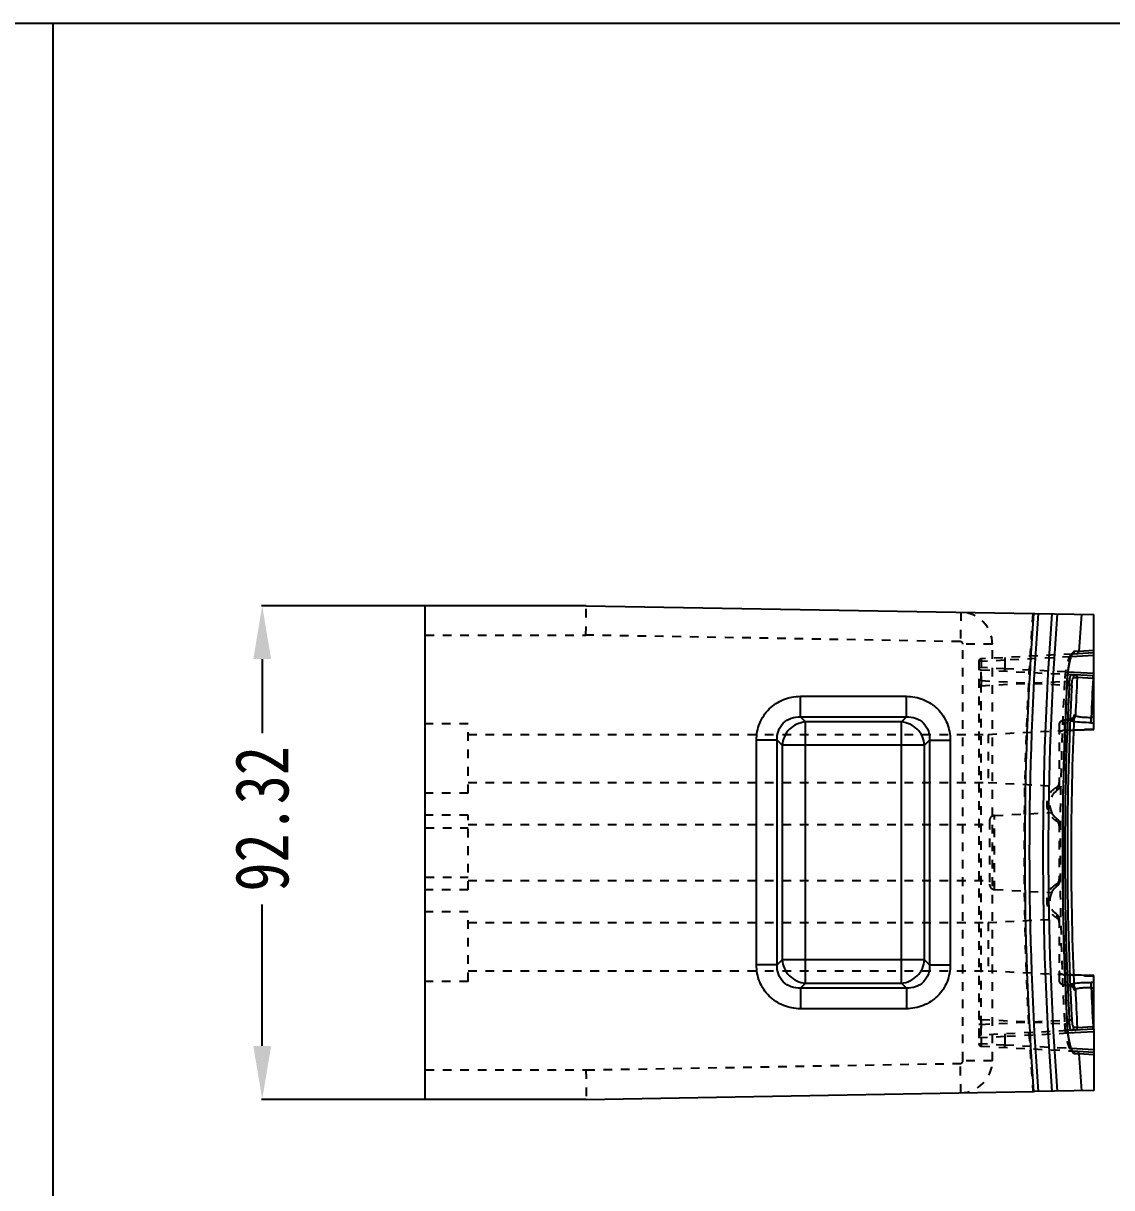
# Model space of a CAD drawing. Header units: millimetres. Extents: x 1147 to 12155, y -6137 to -4403.
# Drawn here: x 9611.9 to 9815.5, y -5195.6 to -4977.8 of the extents above; entities that cross this region are included whole.
import ezdxf

# ---------------------------------------------------------------- set-up
doc = ezdxf.new("R2010")
doc.units = ezdxf.units.MM
doc.header["$LTSCALE"] = 16.335
doc.header["$PDMODE"] = 3
doc.header["$PDSIZE"] = 0.3125
doc.linetypes.add('HIDDEN', pattern=[0.2, 0.1, -0.1])
doc.layers.get('0').update_dxf_attribs({"linetype": 'CONTINUOUS'})
doc.layers.get('Defpoints').update_dxf_attribs({"linetype": 'CONTINUOUS'})
doc.layers.add('DEFAULT_2', color=8, linetype='HIDDEN')
doc.styles.get("Standard").update_dxf_attribs({"font": 'txt', "width": 0.8})
doc.dimstyles.new('STANDARD$0', dxfattribs={"dimscale": 2, "dimtxt": 3, "dimasz": 3, "dimexe": 1.25, "dimexo": 0.625, "dimgap": 0.5, "dimtad": 0, "dimdsep": 46, "dimlunit": 6, "dimtxsty": 'Standard', "dimblk": 'CLOSEDBLANK', "dimcen": 0, "dimclrt": 2, "dimazin": 2, "dimtfac": 2, "dimtmove": 1, "dimatfit": 3, "dimfxl": 0, "dimtolj": 1, "dimtzin": 0, "dimarcsym": 0})

# ---------------------------------------------------------------- blocks, each defined once
blk = doc.blocks.new('*D1040')
at = {"color": 4, "lineweight": -2}
for p, q in [((9687.04, -5086.73), (9656.46, -5086.73)), ((9656.58, -5096.73), (9656.58, -5110.59)), ((9656.58, -5169.05), (9656.58, -5142.59)), ((9687.04, -5179.05), (9656.46, -5179.05))]:
    blk.add_line(p, q, dxfattribs=at)
at = {"color": 4}
for points in [[(9654.92, -5096.73), (9658.25, -5096.73), (9656.58, -5086.73)], [(9654.92, -5169.05), (9658.25, -5169.05), (9656.58, -5179.05)]]:
    blk.add_solid(points, dxfattribs=at)
at = {"layer": 'Defpoints', "color": 0}
for p in [(9687.1, -5086.73), (9656.58, -5179.05), (9687.1, -5179.05)]:
    blk.add_point(p, dxfattribs=at)
at = {"color": 6, "insert": (9656.58, -5126.59), "char_height": 10, "attachment_point": 5, "rotation": 90}
blk.add_mtext('\\A1;92.32', dxfattribs=at)

msp = doc.modelspace()

# ---------------------------------------------------------------- linework, layer by layer
msp.add_line((9617.428, -4977.81), (9617.428, -5544.438))
at = {"color": 7, "linetype": 'Continuous'}
for p, q in [((9687.101, -5179.051), (9687.101, -5086.731)), ((9717.206, -5086.731), (9687.101, -5086.731)), ((9717.206, -5086.731), (9800.908, -5088.192)), ((9801.167, -5088.197), (9812.201, -5088.389)), ((9812.201, -5109.879), (9812.201, -5088.389)), ((9812.201, -5095.564), (9808.202, -5095.773)), ((9809.371, -5095.265), (9808.556, -5095.308)), ((9809.371, -5095.265), (9812.201, -5095.063)), ((9812.201, -5096.064), (9807.932, -5096.287)), ((9812.201, -5099.834), (9807.284, -5099.576)), ((9807.341, -5099.079), (9812.201, -5099.334)), ((9812.038, -5100.329), (9812.064, -5099.827)), ((9807.154, -5101.578), (9807.587, -5101.6)), ((9807.178, -5100.899), (9807.169, -5100.899)), ((9808.431, -5100.141), (9809.081, -5100.175)), ((9812.038, -5100.329), (9809.081, -5100.175)), ((9812.038, -5100.329), (9812.201, -5100.337)), ((9757.273, -5107.54), (9757.273, -5103.677)), ((9757.273, -5103.677), (9777.105, -5103.677)), ((9777.105, -5107.54), (9777.105, -5103.677)), ((9757.273, -5107.54), (9758.211, -5108.478)), ((9757.273, -5107.54), (9777.105, -5107.54)), ((9758.211, -5157.304), (9758.211, -5108.478)), ((9776.168, -5108.478), (9758.211, -5108.478)), ((9777.105, -5107.54), (9776.168, -5108.478)), ((9776.168, -5157.304), (9776.168, -5108.478)), ((9808.491, -5107.099), (9808.734, -5107.256)), ((9811.682, -5108.611), (9811.682, -5107.613)), ((9812.201, -5107.613), (9811.682, -5107.613)), ((9811.682, -5108.611), (9812.201, -5108.611)), ((9749.063, -5153.896), (9749.063, -5111.887)), ((9752.927, -5111.887), (9749.063, -5111.887)), ((9752.927, -5153.896), (9752.927, -5111.887)), ((9752.927, -5111.887), (9753.864, -5112.825)), ((9753.864, -5112.825), (9753.864, -5152.958)), ((9780.514, -5112.825), (9753.864, -5112.825)), ((9781.452, -5111.887), (9780.514, -5112.825)), ((9780.514, -5152.958), (9780.514, -5112.825)), ((9781.452, -5111.887), (9781.452, -5153.896)), ((9781.452, -5111.887), (9785.316, -5111.887)), ((9785.316, -5111.887), (9785.316, -5153.896)), ((9752.927, -5153.896), (9749.063, -5153.896)), ((9752.927, -5153.896), (9753.864, -5152.958)), ((9780.514, -5152.958), (9753.864, -5152.958)), ((9781.452, -5153.896), (9780.514, -5152.958)), ((9781.452, -5153.896), (9785.316, -5153.896)), ((9812.201, -5165.949), (9812.201, -5155.903)), ((9757.273, -5158.242), (9758.211, -5157.304)), ((9757.273, -5158.242), (9757.273, -5162.106)), ((9777.105, -5158.242), (9757.273, -5158.242)), ((9758.211, -5157.304), (9776.168, -5157.304)), ((9777.105, -5158.242), (9776.168, -5157.304)), ((9777.105, -5158.242), (9777.105, -5162.106)), ((9808.734, -5158.526), (9808.491, -5158.684)), ((9811.682, -5158.169), (9811.682, -5157.171)), ((9812.201, -5157.171), (9811.682, -5157.171)), ((9811.682, -5158.169), (9812.201, -5158.169)), ((9777.105, -5162.106), (9757.273, -5162.106)), ((9807.154, -5164.205), (9807.587, -5164.182)), ((9807.178, -5164.884), (9807.169, -5164.884)), ((9812.201, -5165.949), (9807.283, -5166.206)), ((9812.201, -5166.449), (9807.341, -5166.703)), ((9809.081, -5165.607), (9808.431, -5165.641)), ((9809.081, -5165.607), (9812.038, -5165.454)), ((9812.201, -5165.445), (9812.038, -5165.454)), ((9812.064, -5165.956), (9812.038, -5165.454)), ((9812.201, -5166.257), (9812.201, -5177.393)), ((9807.933, -5169.495), (9812.201, -5169.719)), ((9808.185, -5170.009), (9812.201, -5170.219)), ((9808.556, -5170.475), (9809.371, -5170.517)), ((9812.201, -5170.72), (9809.371, -5170.517)), ((9717.206, -5179.051), (9800.908, -5177.59)), ((9812.201, -5177.393), (9801.167, -5177.586)), ((9717.206, -5179.051), (9687.101, -5179.051))]:
    msp.add_line(p, q, dxfattribs=at)
msp.add_lwpolyline([(9111.604, -4977.81), (10322.325, -4977.81), (10322.325, -5544.438), (9111.604, -5544.438)], close=True)
for points in [[(9807.178, -5100.899), (9807.185, -5100.783), (9807.262, -5099.773), (9807.369, -5098.835), (9807.499, -5097.997), (9807.645, -5097.279), (9807.797, -5096.69), (9807.948, -5096.239), (9808.086, -5095.929)], [(9808.086, -5095.929), (9808.189, -5095.767), (9808.201, -5095.753)], [(9807.178, -5164.884), (9806.43, -5143.882), (9806.429, -5121.974), (9807.178, -5100.899)], [(9808.09, -5169.86), (9807.954, -5169.557), (9807.803, -5169.113), (9807.652, -5168.534), (9807.506, -5167.825), (9807.376, -5166.997), (9807.267, -5166.07), (9807.189, -5165.069), (9807.178, -5164.884)], [(9808.193, -5170.03), (9808.203, -5170.035), (9808.191, -5170.018), (9808.09, -5169.86)]]:
    msp.add_lwpolyline(points, dxfattribs=at)
for centre, radius, start, end in [((10404.301, -5132.891), 605.047, 175.763308, 184.236692), ((10404.301, -5132.891), 604.186, 175.758693, 184.241307), ((10404.301, -5132.891), 601.639, 175.744953, 184.255047), ((10404.301, -5132.891), 600.652, 175.739599, 184.260401), ((10404.301, -5132.891), 596.119, 175.71478, 176.381194), ((10410.401, -5132.891), 604.08, 176.963826, 183.036172), ((10398.342, -5132.891), 591.582, 176.968016, 183.031985), ((10398.341, -5132.891), 591.115, 176.968124, 183.031864), ((10404.301, -5132.891), 596.119, 176.854001, 177.535323), ((10404.301, -5132.891), 593.158, 176.853071, 177.557544), ((10404.301, -5132.891), 596.368, 177.521238, 182.478762), ((10404.301, -5132.891), 596.119, 182.464677, 183.145999), ((10404.301, -5132.891), 593.158, 182.442456, 183.146929), ((10404.301, -5132.891), 596.119, 183.618806, 184.28522)]:
    msp.add_arc(centre, radius, start, end, dxfattribs=at)
for points, knots in [([(9808.313, -5095.456), (9808.29, -5095.482), (9808.19, -5095.612), (9808.114, -5095.759), (9808.06, -5095.878)], [0, 0, 0, 0, 0.2080836, 1, 1, 1, 1]), ([(9808.09, -5095.779), (9808.168, -5095.775), (9808.327, -5095.727), (9808.444, -5095.608), (9808.485, -5095.539)], [0, 0, 0, 0, 0.491662, 1, 1, 1, 1]), ([(9808.556, -5095.308), (9808.536, -5095.309), (9808.44, -5095.329), (9808.363, -5095.399), (9808.313, -5095.456)], [0, 0, 0, 0, 0.2099883, 1, 1, 1, 1]), ([(9808.485, -5095.539), (9808.495, -5095.522), (9808.533, -5095.45), (9808.553, -5095.369), (9808.556, -5095.308)], [0, 0, 0, 0, 0.2432095, 1, 1, 1, 1]), ([(9808.905, -5095.736), (9809.023, -5095.73), (9809.263, -5095.622), (9809.364, -5095.383), (9809.371, -5095.265)], [0, 0, 0, 0, 0.5022883, 1, 1, 1, 1]), ([(9808.06, -5095.878), (9807.933, -5096.156), (9807.717, -5096.838), (9807.47, -5098.001), (9807.277, -5099.388), (9807.196, -5100.38), (9807.169, -5100.895)], [0, 0, 0, 0, 0.1793476, 0.4170713, 0.697268, 1, 1, 1, 1]), ([(9807.587, -5101.6), (9807.601, -5101.343), (9807.638, -5100.868), (9807.714, -5100.313), (9807.789, -5099.957), (9807.845, -5099.775), (9807.89, -5099.663), (9807.943, -5099.611), (9807.964, -5099.612)], [0, 0, 0, 0, 0.3765855, 0.6945671, 0.8166197, 0.9086773, 0.9685999, 1, 1, 1, 1]), ([(9807.964, -5099.612), (9808.09, -5099.619), (9808.349, -5099.742), (9808.438, -5100.013), (9808.431, -5100.141)], [0, 0, 0, 0, 0.4967133, 1, 1, 1, 1]), ([(9808.614, -5099.646), (9808.741, -5099.653), (9808.999, -5099.776), (9809.088, -5100.047), (9809.081, -5100.175)], [0, 0, 0, 0, 0.4967176, 1, 1, 1, 1]), ([(9807.587, -5101.6), (9807.642, -5101.603), (9807.797, -5101.612), (9807.953, -5101.619), (9808.054, -5101.626)], [0, 0, 0, 0, 0.3486116, 1, 1, 1, 1]), ([(9808.054, -5101.626), (9808.064, -5101.432), (9808.097, -5101.074), (9808.168, -5100.659), (9808.248, -5100.39), (9808.307, -5100.247), (9808.378, -5100.142), (9808.431, -5100.141)], [0, 0, 0, 0, 0.3719411, 0.6859985, 0.8069, 0.8990414, 1, 1, 1, 1]), ([(9749.063, -5111.887), (9749.063, -5110.816), (9749.465, -5108.649), (9751.278, -5105.892), (9754.035, -5104.079), (9756.202, -5103.677), (9757.273, -5103.677)], [0, 0, 0, 0, 0.2500667, 0.4999766, 0.749904, 1, 1, 1, 1]), ([(9777.105, -5103.677), (9778.177, -5103.677), (9780.343, -5104.079), (9783.101, -5105.891), (9784.913, -5108.649), (9785.316, -5110.816), (9785.316, -5111.887)], [0, 0, 0, 0, 0.2500667, 0.4999766, 0.749904, 1, 1, 1, 1]), ([(9752.927, -5111.887), (9752.896, -5111.312), (9753.04, -5110.129), (9753.981, -5108.595), (9755.515, -5107.654), (9756.698, -5107.51), (9757.273, -5107.54)], [0, 0, 0, 0, 0.2489164, 0.499972, 0.7510509, 1, 1, 1, 1]), ([(9758.211, -5108.478), (9757.662, -5108.515), (9756.559, -5108.802), (9755.166, -5109.78), (9754.188, -5111.173), (9753.901, -5112.276), (9753.864, -5112.825)], [0, 0, 0, 0, 0.2480086, 0.5, 0.7519914, 1, 1, 1, 1]), ([(9780.514, -5112.825), (9780.477, -5112.276), (9780.191, -5111.173), (9779.213, -5109.78), (9777.819, -5108.802), (9776.717, -5108.515), (9776.168, -5108.478)], [0, 0, 0, 0, 0.2480086, 0.5, 0.7519914, 1, 1, 1, 1]), ([(9777.105, -5107.54), (9777.681, -5107.51), (9778.863, -5107.654), (9780.398, -5108.595), (9781.338, -5110.129), (9781.482, -5111.312), (9781.452, -5111.887)], [0, 0, 0, 0, 0.2489164, 0.499972, 0.7510509, 1, 1, 1, 1]), ([(9811.682, -5108.611), (9811.07, -5108.611), (9809.98, -5108.58), (9808.891, -5108.486), (9808.42, -5108.405)], [0, 0, 0, 0, 0.5619288, 1, 1, 1, 1]), ([(9808.489, -5107.856), (9808.523, -5107.816), (9808.652, -5107.64), (9808.723, -5107.422), (9808.734, -5107.256)], [0, 0, 0, 0, 0.2391667, 1, 1, 1, 1]), ([(9808.734, -5107.256), (9808.774, -5107.291), (9808.894, -5107.35), (9809.117, -5107.419), (9809.415, -5107.48), (9809.937, -5107.555), (9810.701, -5107.61), (9811.342, -5107.618), (9811.682, -5107.613)], [0, 0, 0, 0, 0.0532986, 0.1313799, 0.2337205, 0.3580976, 0.6590246, 1, 1, 1, 1]), ([(9808.408, -5109.971), (9808.721, -5109.961), (9809.986, -5109.925), (9811.25, -5109.898), (9812.201, -5109.879)], [0, 0, 0, 0, 0.2479238, 1, 1, 1, 1]), ([(9757.273, -5162.106), (9756.202, -5162.106), (9754.035, -5161.704), (9751.278, -5159.891), (9749.465, -5157.134), (9749.063, -5154.967), (9749.063, -5153.896)], [0, 0, 0, 0, 0.2500667, 0.4999766, 0.749904, 1, 1, 1, 1]), ([(9757.273, -5158.242), (9756.698, -5158.272), (9755.516, -5158.129), (9753.981, -5157.188), (9753.04, -5155.653), (9752.896, -5154.471), (9752.927, -5153.896)], [0, 0, 0, 0, 0.2489164, 0.499972, 0.7510509, 1, 1, 1, 1]), ([(9753.864, -5152.958), (9753.901, -5153.507), (9754.188, -5154.609), (9755.166, -5156.003), (9756.559, -5156.981), (9757.662, -5157.268), (9758.211, -5157.304)], [0, 0, 0, 0, 0.2480086, 0.5, 0.7519914, 1, 1, 1, 1]), ([(9776.168, -5157.304), (9776.717, -5157.268), (9777.819, -5156.981), (9779.213, -5156.003), (9780.191, -5154.609), (9780.477, -5153.507), (9780.514, -5152.958)], [0, 0, 0, 0, 0.2480086, 0.5, 0.7519914, 1, 1, 1, 1]), ([(9785.316, -5153.896), (9785.316, -5154.967), (9784.913, -5157.133), (9783.101, -5159.891), (9780.344, -5161.704), (9778.177, -5162.106), (9777.105, -5162.106)], [0, 0, 0, 0, 0.2500667, 0.4999766, 0.749904, 1, 1, 1, 1]), ([(9781.452, -5153.896), (9781.482, -5154.471), (9781.338, -5155.653), (9780.398, -5157.188), (9778.863, -5158.129), (9777.681, -5158.272), (9777.105, -5158.242)], [0, 0, 0, 0, 0.2489164, 0.499972, 0.7510509, 1, 1, 1, 1]), ([(9812.201, -5155.903), (9811.883, -5155.897), (9810.619, -5155.871), (9809.354, -5155.842), (9808.408, -5155.811)], [0, 0, 0, 0, 0.2514991, 1, 1, 1, 1]), ([(9808.418, -5157.378), (9808.889, -5157.296), (9809.979, -5157.202), (9811.069, -5157.171), (9811.682, -5157.171)], [0, 0, 0, 0, 0.4379914, 1, 1, 1, 1]), ([(9808.489, -5157.927), (9808.523, -5157.966), (9808.652, -5158.142), (9808.723, -5158.361), (9808.734, -5158.526)], [0, 0, 0, 0, 0.2391651, 1, 1, 1, 1]), ([(9811.682, -5158.169), (9811.342, -5158.164), (9810.701, -5158.173), (9809.937, -5158.228), (9809.415, -5158.302), (9809.117, -5158.364), (9808.894, -5158.433), (9808.774, -5158.492), (9808.734, -5158.526)], [0, 0, 0, 0, 0.3411208, 0.6419944, 0.766305, 0.8686554, 0.946692, 1, 1, 1, 1]), ([(9807.169, -5164.887), (9807.196, -5165.403), (9807.277, -5166.395), (9807.47, -5167.783), (9807.718, -5168.947), (9807.934, -5169.629), (9808.061, -5169.907)], [0, 0, 0, 0, 0.3028059, 0.5830343, 0.8207174, 1, 1, 1, 1]), ([(9807.587, -5164.182), (9807.64, -5164.179), (9807.796, -5164.171), (9807.951, -5164.163), (9808.054, -5164.156)], [0, 0, 0, 0, 0.3384041, 1, 1, 1, 1]), ([(9807.964, -5166.171), (9807.942, -5166.172), (9807.889, -5166.121), (9807.845, -5166.007), (9807.789, -5165.826), (9807.714, -5165.47), (9807.638, -5164.914), (9807.602, -5164.44), (9807.587, -5164.182)], [0, 0, 0, 0, 0.0318228, 0.0914948, 0.1834759, 0.305523, 0.6234901, 1, 1, 1, 1]), ([(9808.054, -5164.156), (9808.064, -5164.35), (9808.097, -5164.706), (9808.169, -5165.123), (9808.246, -5165.388), (9808.303, -5165.523), (9808.357, -5165.611), (9808.409, -5165.642), (9808.431, -5165.641)], [0, 0, 0, 0, 0.3692241, 0.6824602, 0.8029251, 0.8952735, 0.9592993, 1, 1, 1, 1]), ([(9807.964, -5166.171), (9808.09, -5166.164), (9808.349, -5166.04), (9808.438, -5165.769), (9808.431, -5165.641)], [0, 0, 0, 0, 0.4967109, 1, 1, 1, 1]), ([(9808.614, -5166.137), (9808.741, -5166.13), (9808.999, -5166.006), (9809.088, -5165.735), (9809.081, -5165.607)], [0, 0, 0, 0, 0.4967165, 1, 1, 1, 1]), ([(9808.061, -5169.907), (9808.081, -5169.951), (9808.152, -5170.098), (9808.237, -5170.241), (9808.314, -5170.328)], [0, 0, 0, 0, 0.2931548, 1, 1, 1, 1]), ([(9808.09, -5170.004), (9808.167, -5170.008), (9808.324, -5170.055), (9808.441, -5170.171), (9808.482, -5170.239)], [0, 0, 0, 0, 0.4925261, 1, 1, 1, 1]), ([(9808.314, -5170.328), (9808.333, -5170.35), (9808.399, -5170.418), (9808.49, -5170.472), (9808.556, -5170.475)], [0, 0, 0, 0, 0.303781, 1, 1, 1, 1]), ([(9808.482, -5170.239), (9808.493, -5170.256), (9808.532, -5170.329), (9808.552, -5170.412), (9808.556, -5170.475)], [0, 0, 0, 0, 0.2429481, 1, 1, 1, 1]), ([(9808.905, -5170.046), (9809.023, -5170.052), (9809.263, -5170.16), (9809.364, -5170.4), (9809.371, -5170.517)], [0, 0, 0, 0, 0.5022922, 1, 1, 1, 1])]:
    msp.add_open_spline(points, degree=3, knots=knots, dxfattribs=at)
at = {"layer": 'DEFAULT_2', "color": 8, "linetype": 'HIDDEN'}
for p, q in [((9717.158, -5092.231), (9717.206, -5086.731)), ((9787.306, -5087.955), (9787.21, -5093.454)), ((9800.908, -5088.192), (9801.167, -5088.197)), ((9687.101, -5092.231), (9717.158, -5092.231)), ((9787.21, -5093.454), (9717.158, -5092.231)), ((9787.701, -5171.829), (9787.701, -5093.954)), ((9793.201, -5093.954), (9787.701, -5093.954)), ((9793.201, -5171.829), (9793.201, -5093.954)), ((9795.557, -5096.936), (9790.644, -5097.168)), ((9790.644, -5097.168), (9790.644, -5168.615)), ((9808.202, -5095.773), (9791.118, -5096.668)), ((9807.932, -5096.287), (9795.557, -5096.936)), ((9795.557, -5096.936), (9795.557, -5098.462)), ((9790.644, -5098.23), (9795.557, -5098.462)), ((9791.118, -5098.729), (9807.284, -5099.576)), ((9795.557, -5098.462), (9807.341, -5099.079)), ((9791.118, -5100.737), (9790.644, -5100.737)), ((9791.118, -5101.689), (9790.644, -5101.689)), ((9791.118, -5165.045), (9791.118, -5100.737)), ((9791.118, -5100.737), (9807.154, -5101.578)), ((9791.118, -5101.689), (9806.702, -5100.872)), ((9695.101, -5108.795), (9687.101, -5108.795)), ((9695.101, -5121.795), (9695.101, -5108.795)), ((9806.732, -5110.021), (9806.732, -5108.046)), ((9807.492, -5108.046), (9806.732, -5108.046)), ((9807.748, -5108.212), (9807.492, -5108.046)), ((9695.101, -5110.795), (9792.398, -5110.795)), ((9792.398, -5110.795), (9806.465, -5110.058)), ((9792.398, -5110.795), (9792.398, -5119.795)), ((9805.727, -5109.059), (9805.727, -5120.413)), ((9807.16, -5110.021), (9806.732, -5110.021)), ((9807.16, -5110.021), (9812.201, -5109.757)), ((9695.101, -5121.795), (9687.101, -5121.795)), ((9695.101, -5119.795), (9792.398, -5119.795)), ((9792.398, -5119.795), (9805.72, -5120.493)), ((9695.101, -5125.891), (9687.101, -5125.891)), ((9695.101, -5139.891), (9695.101, -5125.892)), ((9793.608, -5125.973), (9804.362, -5125.409)), ((9793.608, -5139.81), (9793.608, -5125.973)), ((9687.101, -5128.261), (9695.101, -5128.261)), ((9695.101, -5127.641), (9792.655, -5127.641)), ((9792.655, -5126.977), (9792.655, -5138.805)), ((9805.22, -5127.02), (9805.269, -5126.559)), ((9805.727, -5127.451), (9805.727, -5138.331)), ((9687.101, -5137.521), (9695.101, -5137.521)), ((9695.101, -5138.141), (9792.655, -5138.141)), ((9805.269, -5139.223), (9805.22, -5138.762)), ((9695.101, -5139.891), (9687.101, -5139.891)), ((9793.608, -5139.81), (9804.362, -5140.374)), ((9695.101, -5143.988), (9687.101, -5143.988)), ((9695.101, -5156.988), (9695.101, -5143.987)), ((9792.398, -5145.988), (9805.72, -5145.289)), ((9805.727, -5145.369), (9805.727, -5156.724)), ((9695.101, -5145.988), (9792.398, -5145.988)), ((9792.398, -5145.988), (9792.398, -5154.988)), ((9695.101, -5154.988), (9792.398, -5154.988)), ((9792.398, -5154.988), (9806.465, -5155.725)), ((9806.732, -5155.761), (9806.732, -5157.737)), ((9807.16, -5155.761), (9806.732, -5155.761)), ((9807.16, -5155.761), (9812.201, -5156.025)), ((9695.101, -5156.988), (9687.101, -5156.988)), ((9807.492, -5157.737), (9806.732, -5157.737)), ((9807.492, -5157.737), (9807.748, -5157.571)), ((9791.118, -5164.093), (9790.644, -5164.093)), ((9791.118, -5165.045), (9790.644, -5165.045)), ((9791.118, -5164.093), (9806.702, -5164.91)), ((9791.118, -5165.045), (9807.154, -5164.205)), ((9795.557, -5167.321), (9790.644, -5167.553)), ((9807.283, -5166.206), (9791.118, -5167.053)), ((9807.341, -5166.703), (9795.557, -5167.321)), ((9795.557, -5167.321), (9795.557, -5168.847)), ((9812.201, -5165.949), (9812.201, -5166.257)), ((9790.644, -5168.615), (9795.557, -5168.847)), ((9791.118, -5169.114), (9808.185, -5170.009)), ((9795.557, -5168.847), (9807.933, -5169.495)), ((9793.201, -5171.829), (9787.701, -5171.829)), ((9808.088, -5170.003), (9808.193, -5170.03)), ((9687.101, -5173.551), (9717.158, -5173.551)), ((9717.158, -5173.551), (9787.21, -5172.328)), ((9717.158, -5173.551), (9717.206, -5179.051)), ((9787.306, -5177.828), (9787.21, -5172.328)), ((9801.167, -5177.586), (9800.908, -5177.59))]:
    msp.add_line(p, q, dxfattribs=at)
msp.add_lwpolyline([(9808.201, -5095.753), (9808.204, -5095.747), (9808.089, -5095.779)], dxfattribs=at)
for centre, radius, start, end in [((9787.201, -5093.954), 6, 0, 89), ((10404.301, -5132.891), 605.185, 175.764047, 184.235953), ((9787.201, -5093.954), 0.5, 0, 89), ((9791.144, -5097.168), 0.5, 93, 180), ((9791.144, -5098.23), 0.5, 180, 267), ((10410.401, -5132.891), 604.547, 176.963992, 183.036007), ((9807.034, -5123.842), 3.66, 119.72182, 240.27817), ((9807.034, -5123.842), 3.098, 124.31582, 210.39304), ((9804.721, -5119.79), 1.006, 299.7246, 0.02115), ((9829.633, -5118.296), 24.528, 185.53897, 186.99514), ((9793.661, -5126.977), 1.006, 93, 180), ((9804.721, -5127.894), 1.006, 359.98731, 60.27098), ((9793.661, -5138.806), 1.006, 180, 267), ((9807.034, -5141.941), 3.66, 119.72182, 240.27817), ((9804.721, -5137.889), 1.006, 299.72549, 0.02027), ((9807.034, -5141.941), 3.098, 149.60696, 235.68464), ((9829.631, -5147.487), 24.526, 173.00308, 174.45934), ((9804.721, -5145.993), 1.006, 359.98793, 60.27036), ((9791.144, -5167.553), 0.5, 93, 180), ((9791.144, -5168.615), 0.5, 180, 267), ((9787.201, -5171.829), 0.5, 271, 0), ((9787.201, -5171.829), 6, 271, 0)]:
    msp.add_arc(centre, radius, start, end, dxfattribs=at)
for centre, major_axis, start_param, end_param in [((9806.732, -5111.034), (0, 1.013), 0, 0.2688037), ((9806.732, -5154.748), (0, -1.013), -0.2688037, 0)]:
    msp.add_ellipse(centre, major_axis=major_axis, ratio=0.9925462, start_param=start_param, end_param=end_param, dxfattribs=at)
for points, knots in [([(9791.118, -5096.668), (9791.116, -5096.669), (9791.118, -5096.681), (9791.114, -5096.695), (9791.115, -5096.728), (9791.113, -5096.769), (9791.113, -5096.823), (9791.111, -5096.918), (9791.11, -5097.065), (9791.109, -5097.275), (9791.108, -5097.528), (9791.108, -5097.82), (9791.107, -5098.282), (9791.108, -5098.935), (9791.11, -5099.792), (9791.114, -5100.722), (9791.117, -5101.363), (9791.118, -5101.689)], [0, 0, 0, 0, 0.0012438, 0.0048704, 0.0108814, 0.0192668, 0.0300147, 0.0431006, 0.0761371, 0.1180709, 0.1685017, 0.2269368, 0.2928279, 0.4443561, 0.6172309, 0.8048996, 1, 1, 1, 1]), ([(9795.54, -5096.437), (9795.536, -5096.437), (9795.541, -5096.457), (9795.536, -5096.478), (9795.54, -5096.527), (9795.541, -5096.587), (9795.544, -5096.663), (9795.549, -5096.78), (9795.554, -5096.872), (9795.557, -5096.936)], [0, 0, 0, 0, 0.0197021, 0.0766266, 0.1688098, 0.2930681, 0.4445144, 0.6179302, 1, 1, 1, 1]), ([(9808.09, -5095.779), (9808.011, -5095.783), (9807.887, -5095.865), (9807.761, -5096.019), (9807.604, -5096.272), (9807.423, -5096.699), (9807.228, -5097.327), (9807.051, -5098.087), (9806.841, -5099.279), (9806.744, -5100.223), (9806.702, -5100.872)], [0, 0, 0, 0, 0.0436997, 0.0742177, 0.1116251, 0.2074202, 0.3298831, 0.4754961, 0.6395922, 1, 1, 1, 1]), ([(9791.118, -5100.737), (9791.117, -5100.607), (9791.114, -5100.35), (9791.11, -5099.978), (9791.108, -5099.635), (9791.107, -5099.334), (9791.108, -5099.116), (9791.109, -5098.971), (9791.11, -5098.887), (9791.112, -5098.823), (9791.112, -5098.771), (9791.117, -5098.749), (9791.115, -5098.729), (9791.118, -5098.729)], [0, 0, 0, 0, 0.1951054, 0.3829617, 0.5559494, 0.7075407, 0.8318123, 0.8821819, 0.9240359, 0.9570053, 0.9807551, 0.9950971, 1, 1, 1, 1]), ([(9795.54, -5098.961), (9795.536, -5098.961), (9795.541, -5098.941), (9795.536, -5098.919), (9795.54, -5098.87), (9795.541, -5098.81), (9795.544, -5098.735), (9795.549, -5098.618), (9795.554, -5098.525), (9795.557, -5098.462)], [0, 0, 0, 0, 0.0197021, 0.0766266, 0.1688098, 0.2930682, 0.4445145, 0.6179302, 1, 1, 1, 1]), ([(9806.702, -5100.872), (9806.76, -5100.875), (9806.845, -5100.88), (9806.952, -5100.886), (9807.021, -5100.89), (9807.08, -5100.893), (9807.123, -5100.895), (9807.15, -5100.897), (9807.165, -5100.897), (9807.172, -5100.9), (9807.178, -5100.898), (9807.178, -5100.899)], [0, 0, 0, 0, 0.3681114, 0.5295352, 0.675539, 0.8022219, 0.9049055, 0.9445128, 0.9744741, 0.9934215, 1, 1, 1, 1]), ([(9805.727, -5109.059), (9805.727, -5108.927), (9805.779, -5108.662), (9806.002, -5108.325), (9806.336, -5108.099), (9806.601, -5108.046), (9806.732, -5108.046)], [0, 0, 0, 0, 0.2500337, 0.5000359, 0.7500187, 1, 1, 1, 1]), ([(9808.491, -5107.099), (9808.486, -5107.225), (9808.426, -5107.477), (9808.2, -5107.792), (9807.872, -5107.999), (9807.618, -5108.046), (9807.492, -5108.046)], [0, 0, 0, 0, 0.2499774, 0.4999553, 0.7499761, 1, 1, 1, 1]), ([(9807.748, -5108.212), (9807.894, -5108.208), (9808.176, -5108.137), (9808.402, -5107.958), (9808.489, -5107.856)], [0, 0, 0, 0, 0.520429, 1, 1, 1, 1]), ([(9808.42, -5108.405), (9808.278, -5108.381), (9808.051, -5108.333), (9807.823, -5108.261), (9807.748, -5108.212)], [0, 0, 0, 0, 0.6153182, 1, 1, 1, 1]), ([(9805.727, -5110.729), (9805.727, -5110.641), (9805.761, -5110.47), (9805.95, -5110.198), (9806.184, -5110.096), (9806.338, -5110.071)], [0, 0, 0, 0, 0.2739475, 0.5194048, 1, 1, 1, 1]), ([(9806.338, -5110.071), (9806.369, -5110.066), (9806.412, -5110.061), (9806.454, -5110.058), (9806.465, -5110.058)], [0, 0, 0, 0, 0.7366262, 1, 1, 1, 1]), ([(9807.16, -5110.021), (9807.261, -5110.016), (9807.678, -5109.996), (9808.094, -5109.982), (9808.408, -5109.971)], [0, 0, 0, 0, 0.2450825, 1, 1, 1, 1]), ([(9805.726, -5120.494), (9805.724, -5120.493), (9805.728, -5120.483), (9805.725, -5120.471), (9805.727, -5120.444), (9805.727, -5120.424), (9805.727, -5120.412)], [0, 0, 0, 0, 0.0628468, 0.2506366, 0.5632084, 1, 1, 1, 1]), ([(9805.269, -5126.559), (9805.082, -5126.428), (9804.844, -5126.218), (9804.604, -5125.919), (9804.489, -5125.746), (9804.414, -5125.607), (9804.373, -5125.516), (9804.357, -5125.459), (9804.35, -5125.434), (9804.354, -5125.409), (9804.362, -5125.409)], [0, 0, 0, 0, 0.4553593, 0.6278233, 0.7654463, 0.8698335, 0.9423366, 0.9670462, 0.9843419, 1, 1, 1, 1]), ([(9805.269, -5126.559), (9805.41, -5126.658), (9805.645, -5126.931), (9805.727, -5127.28), (9805.727, -5127.451)], [0, 0, 0, 0, 0.5014211, 1, 1, 1, 1]), ([(9804.362, -5140.374), (9804.354, -5140.373), (9804.35, -5140.349), (9804.357, -5140.324), (9804.373, -5140.267), (9804.414, -5140.176), (9804.489, -5140.037), (9804.604, -5139.864), (9804.844, -5139.565), (9805.082, -5139.354), (9805.269, -5139.224)], [0, 0, 0, 0, 0.0156581, 0.0329538, 0.0576634, 0.1301665, 0.2345537, 0.3721766, 0.5446407, 1, 1, 1, 1]), ([(9805.727, -5138.331), (9805.727, -5138.503), (9805.645, -5138.852), (9805.411, -5139.125), (9805.269, -5139.223)], [0, 0, 0, 0, 0.4986965, 1, 1, 1, 1]), ([(9805.726, -5145.289), (9805.724, -5145.289), (9805.728, -5145.3), (9805.725, -5145.311), (9805.727, -5145.339), (9805.727, -5145.358), (9805.727, -5145.37)], [0, 0, 0, 0, 0.0628624, 0.2506382, 0.5631618, 1, 1, 1, 1]), ([(9806.338, -5155.712), (9806.184, -5155.687), (9805.95, -5155.585), (9805.761, -5155.313), (9805.727, -5155.142), (9805.727, -5155.053)], [0, 0, 0, 0, 0.4806047, 0.7260592, 1, 1, 1, 1]), ([(9806.732, -5157.737), (9806.601, -5157.737), (9806.336, -5157.684), (9806.002, -5157.457), (9805.779, -5157.12), (9805.727, -5156.855), (9805.727, -5156.724)], [0, 0, 0, 0, 0.2499721, 0.4999485, 0.7499574, 1, 1, 1, 1]), ([(9806.465, -5155.725), (9806.454, -5155.724), (9806.412, -5155.721), (9806.369, -5155.717), (9806.338, -5155.712)], [0, 0, 0, 0, 0.2633642, 1, 1, 1, 1]), ([(9808.408, -5155.811), (9808.302, -5155.808), (9807.886, -5155.794), (9807.47, -5155.777), (9807.16, -5155.761)], [0, 0, 0, 0, 0.2537058, 1, 1, 1, 1]), ([(9807.492, -5157.737), (9807.618, -5157.737), (9807.872, -5157.784), (9808.2, -5157.991), (9808.426, -5158.305), (9808.486, -5158.558), (9808.491, -5158.684)], [0, 0, 0, 0, 0.2500091, 0.5000359, 0.7500281, 1, 1, 1, 1]), ([(9807.748, -5157.571), (9807.823, -5157.522), (9808.05, -5157.45), (9808.277, -5157.402), (9808.418, -5157.378)], [0, 0, 0, 0, 0.3844998, 1, 1, 1, 1]), ([(9807.748, -5157.571), (9807.893, -5157.574), (9808.176, -5157.645), (9808.402, -5157.824), (9808.489, -5157.927)], [0, 0, 0, 0, 0.5204286, 1, 1, 1, 1]), ([(9791.118, -5164.093), (9791.117, -5164.42), (9791.114, -5165.06), (9791.11, -5165.99), (9791.108, -5166.847), (9791.107, -5167.5), (9791.108, -5167.962), (9791.108, -5168.255), (9791.109, -5168.507), (9791.11, -5168.717), (9791.111, -5168.864), (9791.113, -5168.959), (9791.113, -5169.014), (9791.115, -5169.055), (9791.114, -5169.087), (9791.118, -5169.101), (9791.116, -5169.114), (9791.118, -5169.114)], [0, 0, 0, 0, 0.1950585, 0.3826657, 0.5555421, 0.7070819, 0.7729827, 0.831428, 0.8818749, 0.9238193, 0.9568755, 0.9699686, 0.98072, 0.9891096, 0.9951248, 0.9987547, 1, 1, 1, 1]), ([(9791.118, -5167.053), (9791.115, -5167.054), (9791.117, -5167.033), (9791.112, -5167.012), (9791.112, -5166.96), (9791.11, -5166.896), (9791.109, -5166.811), (9791.108, -5166.666), (9791.107, -5166.448), (9791.108, -5166.147), (9791.11, -5165.804), (9791.114, -5165.432), (9791.117, -5165.176), (9791.118, -5165.045)], [0, 0, 0, 0, 0.0049045, 0.0192523, 0.0430195, 0.0760329, 0.1179409, 0.1683637, 0.2927415, 0.4443229, 0.6171911, 0.8049141, 1, 1, 1, 1]), ([(9806.702, -5164.91), (9806.761, -5164.907), (9806.845, -5164.903), (9806.951, -5164.897), (9807.019, -5164.893), (9807.079, -5164.89), (9807.124, -5164.887), (9807.151, -5164.885), (9807.166, -5164.885), (9807.172, -5164.883), (9807.178, -5164.885), (9807.178, -5164.884)], [0, 0, 0, 0, 0.3705947, 0.5254667, 0.6692331, 0.8008351, 0.9069083, 0.9466293, 0.9758689, 0.9938702, 1, 1, 1, 1]), ([(9806.702, -5164.91), (9806.744, -5165.559), (9806.841, -5166.502), (9807.05, -5167.694), (9807.228, -5168.455), (9807.423, -5169.083), (9807.604, -5169.51), (9807.761, -5169.763), (9807.887, -5169.917), (9808.011, -5170), (9808.09, -5170.004)], [0, 0, 0, 0, 0.3600827, 0.5241902, 0.6698646, 0.7923956, 0.8882776, 0.9257094, 0.9562561, 1, 1, 1, 1]), ([(9795.54, -5166.822), (9795.536, -5166.822), (9795.541, -5166.842), (9795.536, -5166.863), (9795.54, -5166.912), (9795.541, -5166.972), (9795.544, -5167.048), (9795.549, -5167.165), (9795.554, -5167.257), (9795.557, -5167.321)], [0, 0, 0, 0, 0.0197021, 0.0766266, 0.1688098, 0.2930681, 0.4445144, 0.6179302, 1, 1, 1, 1]), ([(9795.54, -5169.346), (9795.536, -5169.346), (9795.541, -5169.326), (9795.536, -5169.304), (9795.54, -5169.255), (9795.541, -5169.195), (9795.544, -5169.12), (9795.549, -5169.003), (9795.554, -5168.91), (9795.557, -5168.847)], [0, 0, 0, 0, 0.0197021, 0.0766266, 0.1688098, 0.2930682, 0.4445145, 0.6179302, 1, 1, 1, 1])]:
    msp.add_open_spline(points, degree=3, knots=knots, dxfattribs=at)
for points in [[(9805.674, -5120.773), (9805.61, -5120.976), (9805.464, -5121.163), (9805.288, -5121.283)], [(9805.72, -5120.493), (9805.716, -5120.587), (9805.703, -5120.683), (9805.674, -5120.773)], [(9805.674, -5145.01), (9805.61, -5144.807), (9805.464, -5144.62), (9805.288, -5144.499)], [(9805.72, -5145.289), (9805.716, -5145.195), (9805.703, -5145.1), (9805.674, -5145.01)]]:
    msp.add_open_spline(points, degree=3, dxfattribs=at)

# ---------------------------------------------------------------- dimensions: what is measured, and where the dimension line sits
dim = msp.add_linear_dim(base=(9656.583, -5179.051), p1=(9687.101, -5086.731), p2=(9687.101, -5179.051), angle=90, dimstyle='STANDARD$0', override={"dimscale": 1, "dimtxt": 10, "dimasz": 10, "dimexe": 0.125, "dimexo": 0.0625, "dimgap": 0, "dimzin": 0, "dimlunit": 2, "dimclrd": 4, "dimclre": 4, "dimclrt": 6, "dimazin": 0, "dimtfac": 1, "dimtofl": 0, "dimtmove": 0})
dim.commit()
dim.dimension.update_dxf_attribs({"geometry": '*D1040', "text_midpoint": (9656.583, -5126.587), "dimtype": 160})

doc.saveas('drawing.dxf')
